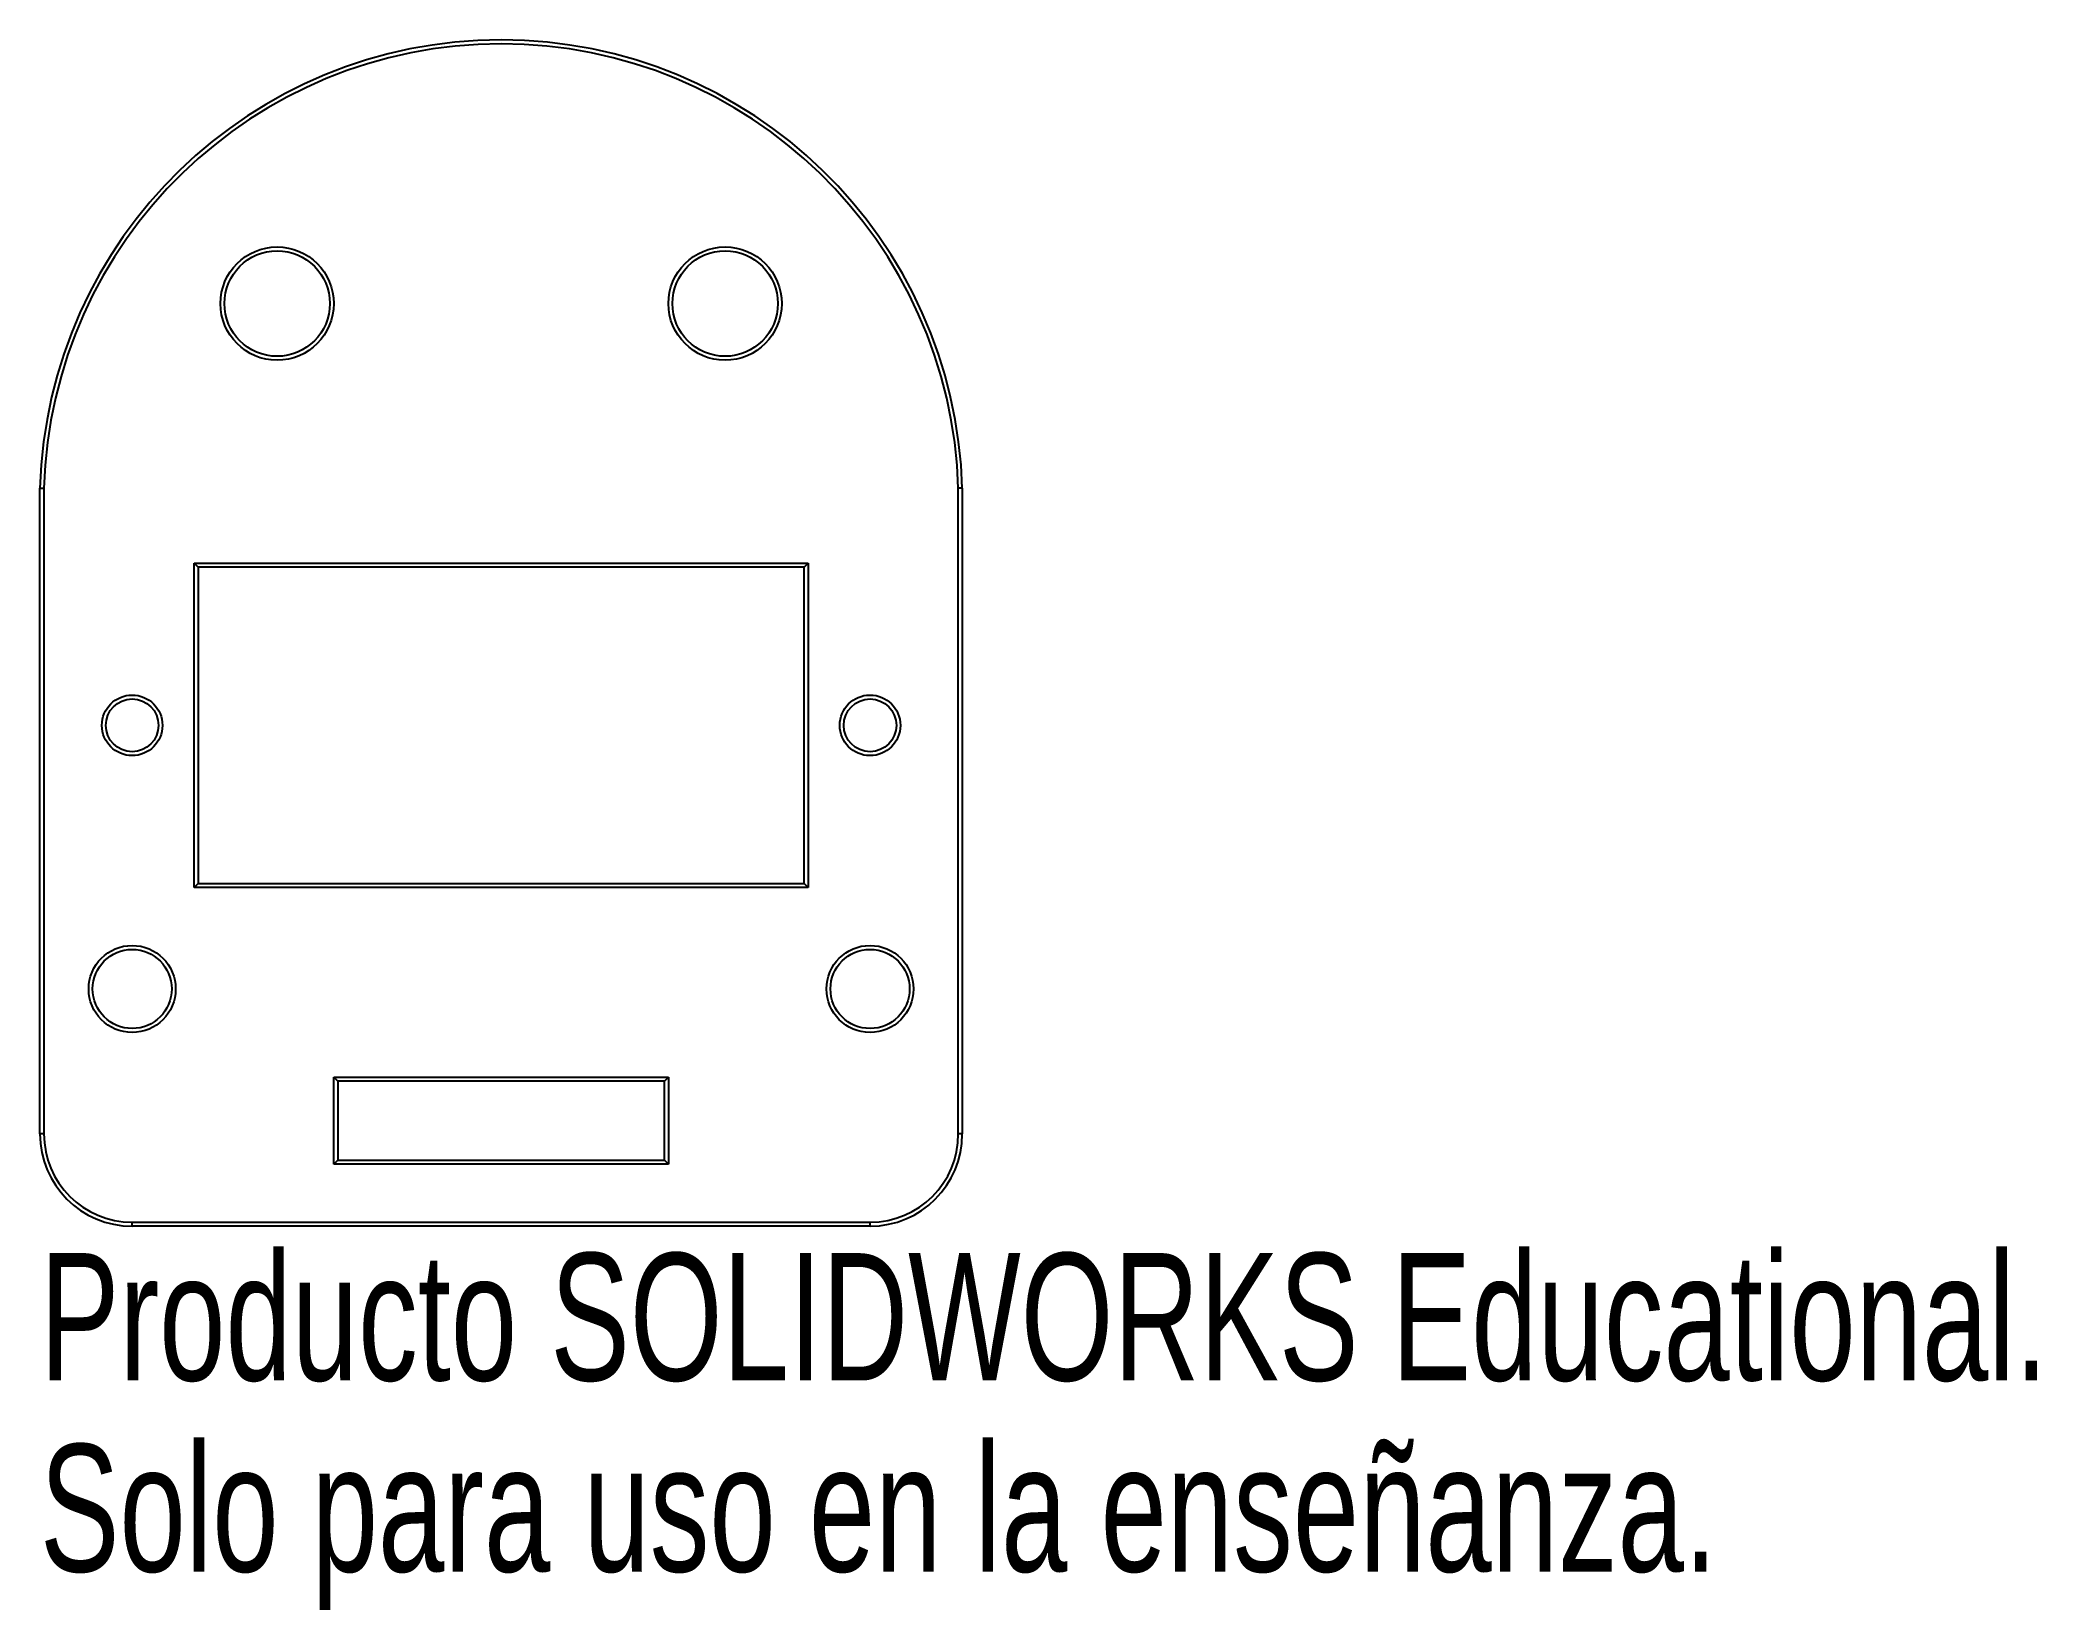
# Model space of a CAD drawing. Header units: millimetres. Extents: x -17.5 to 58.3, y -33.6 to 26.
import ezdxf

# ---------------------------------------------------------------- set-up
doc = ezdxf.new("R2010")
doc.units = ezdxf.units.MM
doc.styles.add('SLDTEXTSTYLE0', font='TXT', dxfattribs={"width": 0.7})

msp = doc.modelspace()

# ---------------------------------------------------------------- linework, layer by layer
at = {"color": 7, "linetype": 'Continuous', "lineweight": 25}
for p, q in [((-17.5, -15.5), (-17.5, 9)), ((-17.35, 8.998), (-17.35, -15.5)), ((17.35, -15.5), (17.35, 8.998)), ((17.5, 9), (17.5, -15.5)), ((-11.65, 6.15), (11.65, 6.15)), ((-11.65, -6.15), (-11.65, 6.15)), ((-11.5, 6), (-11.65, 6.15)), ((11.65, 6.15), (11.5, 6)), ((11.65, 6.15), (11.65, -6.15)), ((11.5, 6), (-11.5, 6)), ((-11.5, 6), (-11.5, -6)), ((11.5, -6), (11.5, 6)), ((-11.5, -6), (-11.65, -6.15)), ((-11.5, -6), (11.5, -6)), ((11.65, -6.15), (11.5, -6)), ((11.65, -6.15), (-11.65, -6.15)), ((-6.35, -13.35), (6.35, -13.35)), ((-6.35, -16.65), (-6.35, -13.35)), ((-6.2, -13.5), (-6.35, -13.35)), ((-6.2, -13.5), (-6.2, -16.5)), ((6.2, -13.5), (-6.2, -13.5)), ((6.35, -13.35), (6.2, -13.5)), ((6.2, -16.5), (6.2, -13.5)), ((6.35, -13.35), (6.35, -16.65)), ((-17.35, -15.5), (-17.5, -15.5)), ((17.5, -15.5), (17.35, -15.5)), ((-6.2, -16.5), (-6.35, -16.65)), ((6.35, -16.65), (-6.35, -16.65)), ((-6.2, -16.5), (6.2, -16.5)), ((6.35, -16.65), (6.2, -16.5)), ((-14, -18.85), (14, -18.85)), ((-14, -19), (-14, -18.85)), ((14, -19), (14, -18.85)), ((14, -19), (-14, -19))]:
    msp.add_line(p, q, dxfattribs=at)
for centre, radius in [((-8.5, 16), 2.15), ((-8.5, 16), 2), ((8.5, 16), 2.15), ((8.5, 16), 2), ((-14, 0), 1.15), ((-14, 0), 1), ((14, 0), 1.15), ((14, 0), 1), ((-14, -10), 1.65), ((-14, -10), 1.5), ((14, -10), 1.65), ((14, -10), 1.5)]:
    msp.add_circle(centre, radius, dxfattribs=at)
for centre, radius, start, end in [((0, 8.493), 17.507, 1.66063, 178.33937), ((0, 8.493), 17.357, 1.66779, 178.33221), ((-14, -15.5), 3.5, 180, 270), ((-14, -15.5), 3.35, 180, 270), ((14, -15.5), 3.35, 270, 0), ((14, -15.5), 3.5, 270, 0)]:
    msp.add_arc(centre, radius, start, end, dxfattribs=at)
for points in [[(-17.5, 9), (-17.5, 9), (-17.497, 9), (-17.492, 9), (-17.486, 9), (-17.478, 9), (-17.467, 9), (-17.457, 8.999), (-17.444, 8.999), (-17.43, 8.999), (-17.415, 8.999), (-17.399, 8.999), (-17.383, 8.998), (-17.377, 8.998), (-17.371, 8.998), (-17.364, 8.998), (-17.36, 8.998), (-17.355, 8.998), (-17.35, 8.998)], [(17.5, 9), (17.5, 9), (17.497, 9), (17.492, 9), (17.486, 9), (17.478, 9), (17.467, 9), (17.457, 8.999), (17.444, 8.999), (17.43, 8.999), (17.415, 8.999), (17.399, 8.999), (17.383, 8.998), (17.377, 8.998), (17.371, 8.998), (17.364, 8.998), (17.36, 8.998), (17.355, 8.998), (17.35, 8.998)]]:
    msp.add_open_spline(points, degree=3, knots=[0, 0, 0, 0, 0.0000503618, 0.0000503618, 0.0000503618, 0.0001007234, 0.0001007234, 0.0001007234, 0.0001510874, 0.0001510874, 0.0001510874, 0.0002014564, 0.0002014564, 0.0002014564, 0.0002200502, 0.0002200502, 0.0002200502, 0.0002344248, 0.0002344248, 0.0002344248, 0.0002344248], dxfattribs=at)

# ---------------------------------------------------------------- texts
at = {"color": 7, "linetype": 'Continuous', "char_height": 4.83362, "attachment_point": 1, "style": 'SLDTEXTSTYLE0'}
for s, insert in [('Producto SOLIDWORKS Educational.', (-17.5, -20.02)), ('Solo para uso en la enseñanza.', (-17.5, -27.27))]:
    msp.add_mtext(s, dxfattribs=dict(at, insert=insert))

doc.saveas('drawing.dxf')
